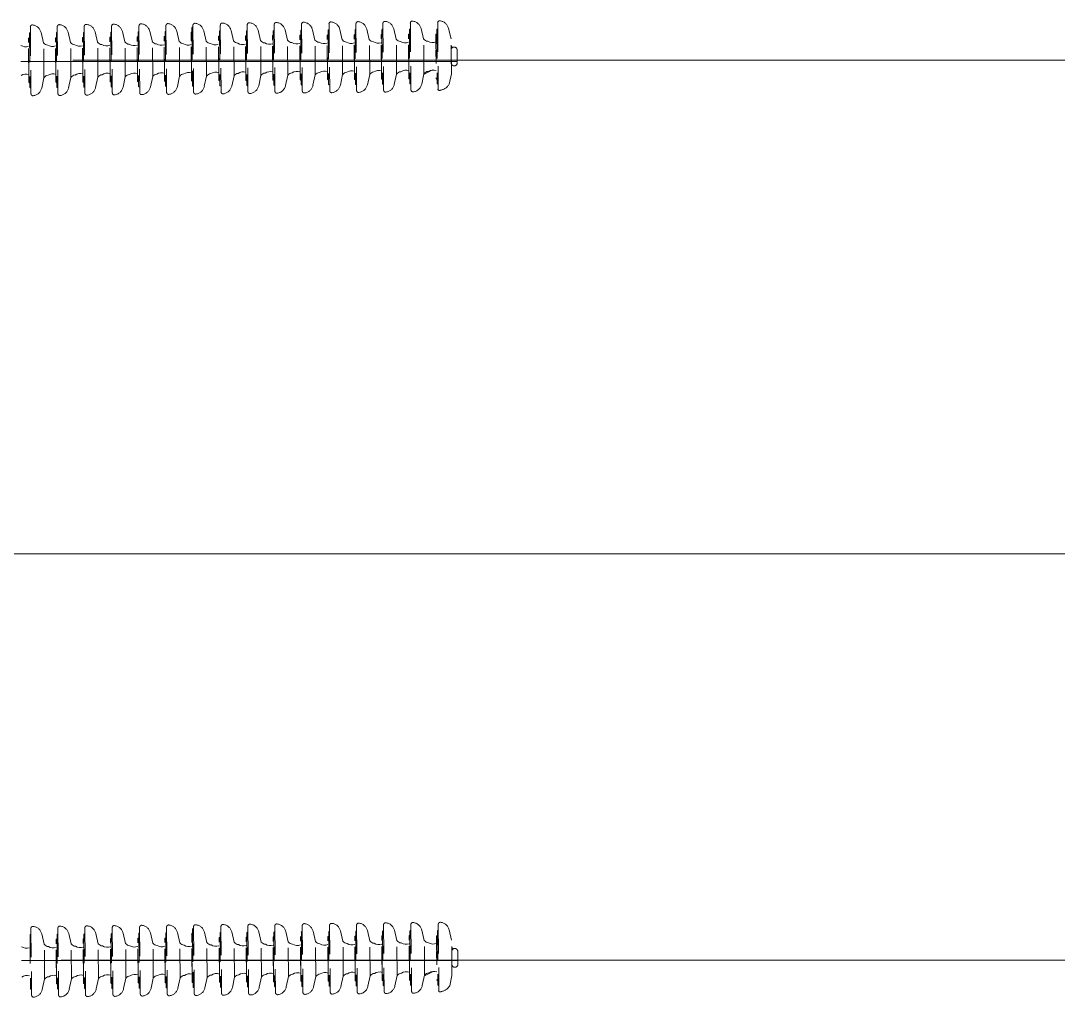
# Model space of a CAD drawing. Header units: inches. Extents: x 3989 to 4711, y 2881 to 3348.
# Drawn here: x 4450.72 to 4468.74, y 3030.36 to 3047.3 of the extents above; entities that cross this region are included whole.
import ezdxf

# ---------------------------------------------------------------- set-up
doc = ezdxf.new("R2010")
doc.units = ezdxf.units.IN
doc.header["$MEASUREMENT"] = 0
doc.linetypes.add('DASHED', pattern=[0.75, 0.5, -0.25])
doc.layers.add('COTAS', color=4, linetype='Continuous')
doc.layers.add('medidas', color=3, linetype='Continuous')

# ---------------------------------------------------------------- blocks, each defined once
blk = doc.blocks.new('*U13')
at = {"color": 0, "linetype": 'DASHED', "lineweight": 0}
for p, q in [((-124.362, -105.849), (-124.373, -107.008)), ((-124.362, -105.855), (-124.373, -107.015)), ((-123.887, -105.853), (-123.898, -107.013)), ((-123.411, -105.858), (-123.423, -107.018)), ((-122.943, -105.863), (-122.955, -107.023)), ((-122.475, -105.868), (-122.487, -107.028)), ((-122, -105.873), (-122.011, -107.032)), ((-121.525, -105.877), (-121.536, -107.037)), ((-121.056, -105.882), (-121.068, -107.042)), ((-120.588, -105.887), (-120.6, -107.047)), ((-120.588, -105.887), (-120.6, -107.047)), ((-120.113, -105.891), (-120.125, -107.051)), ((-120.113, -105.891), (-120.125, -107.051)), ((-119.645, -105.896), (-119.656, -107.056)), ((-119.176, -105.901), (-119.188, -107.061)), ((-118.701, -105.906), (-118.713, -107.066)), ((-118.226, -105.91), (-118.238, -107.07)), ((-124.549, -105.945), (-124.593, -106.124)), ((-124.346, -105.967), (-124.355, -106.904)), ((-124.329, -106.055), (-124.337, -106.816)), ((-124.074, -105.95), (-124.118, -106.128)), ((-123.879, -105.956), (-123.888, -105.956)), ((-123.87, -105.965), (-123.88, -106.902)), ((-123.863, -106.045), (-123.871, -106.045)), ((-123.599, -105.954), (-123.643, -106.133)), ((-123.404, -105.961), (-123.412, -105.961)), ((-123.395, -105.969), (-123.405, -106.907)), ((-123.387, -106.049), (-123.396, -106.049)), ((-123.131, -105.959), (-123.175, -106.138)), ((-122.936, -105.966), (-122.944, -105.966)), ((-122.927, -105.975), (-122.936, -106.912)), ((-122.919, -106.054), (-122.928, -106.054)), ((-122.663, -105.964), (-122.706, -106.143)), ((-122.467, -105.971), (-122.476, -105.971)), ((-122.459, -105.979), (-122.468, -106.916)), ((-122.451, -106.059), (-122.46, -106.059)), ((-122.187, -105.969), (-122.231, -106.148)), ((-121.992, -105.975), (-122.001, -105.975)), ((-121.984, -105.984), (-121.993, -106.921)), ((-121.976, -106.064), (-121.984, -106.064)), ((-121.712, -105.973), (-121.756, -106.152)), ((-121.517, -105.98), (-121.526, -105.98)), ((-121.508, -105.989), (-121.518, -106.926)), ((-121.501, -106.068), (-121.509, -106.068)), ((-121.244, -105.978), (-121.288, -106.157)), ((-121.049, -105.985), (-121.057, -105.985)), ((-121.04, -105.994), (-121.05, -106.931)), ((-121.032, -106.073), (-121.041, -106.073)), ((-120.776, -105.983), (-120.819, -106.162)), ((-120.58, -105.99), (-120.589, -105.99)), ((-120.572, -105.998), (-120.581, -106.936)), ((-120.572, -105.998), (-120.581, -106.936)), ((-120.301, -105.988), (-120.344, -106.166)), ((-120.105, -105.923), (-120.113, -105.923)), ((-120.096, -105.932), (-120.106, -106.869)), ((-120.097, -106.003), (-120.106, -106.94)), ((-119.832, -105.993), (-119.876, -106.172)), ((-119.637, -105.999), (-119.646, -105.999)), ((-119.629, -106.008), (-119.638, -106.945)), ((-119.621, -106.088), (-119.629, -106.088)), ((-119.364, -105.997), (-119.408, -106.176)), ((-119.169, -106.004), (-119.177, -106.004)), ((-119.16, -106.013), (-119.17, -106.95)), ((-118.889, -106.002), (-118.933, -106.181)), ((-118.694, -106.009), (-118.702, -106.009)), ((-118.685, -106.018), (-118.695, -106.955)), ((-118.414, -106.007), (-118.458, -106.186)), ((-118.219, -106.013), (-118.227, -106.013)), ((-118.21, -106.022), (-118.219, -106.959)), ((-117.946, -106.012), (-117.989, -106.191)), ((-117.758, -105.916), (-117.77, -107.075)), ((-117.75, -106.018), (-117.759, -106.018)), ((-117.742, -106.027), (-117.751, -106.964)), ((-117.477, -106.017), (-117.521, -106.195)), ((-117.29, -105.92), (-117.301, -107.08)), ((-117.282, -106.023), (-117.291, -106.023)), ((-117.273, -106.032), (-117.283, -106.969)), ((-124.599, -106.735), (-124.593, -106.124)), ((-124.124, -106.734), (-124.118, -106.128)), ((-123.861, -106.73), (-123.855, -106.125)), ((-123.649, -106.738), (-123.643, -106.133)), ((-123.386, -106.734), (-123.38, -106.129)), ((-123.181, -106.743), (-123.175, -106.138)), ((-122.917, -106.739), (-122.911, -106.134)), ((-122.712, -106.748), (-122.706, -106.143)), ((-122.449, -106.744), (-122.443, -106.139)), ((-122.237, -106.753), (-122.231, -106.148)), ((-121.974, -106.749), (-121.968, -106.144)), ((-121.762, -106.757), (-121.756, -106.152)), ((-121.499, -106.753), (-121.493, -106.148)), ((-121.294, -106.762), (-121.288, -106.157)), ((-121.031, -106.758), (-121.025, -106.153)), ((-120.826, -106.767), (-120.819, -106.162)), ((-120.562, -106.763), (-120.556, -106.158)), ((-120.35, -106.772), (-120.344, -106.166)), ((-120.087, -106.768), (-120.081, -106.162)), ((-119.882, -106.777), (-119.876, -106.172)), ((-119.619, -106.773), (-119.613, -106.168)), ((-119.414, -106.781), (-119.408, -106.176)), ((-119.152, -106.092), (-119.161, -106.092)), ((-119.151, -106.777), (-119.145, -106.172)), ((-118.939, -106.786), (-118.933, -106.181)), ((-118.677, -106.097), (-118.686, -106.097)), ((-118.676, -106.782), (-118.669, -106.177)), ((-118.464, -106.791), (-118.458, -106.186)), ((-118.202, -106.102), (-118.211, -106.102)), ((-118.2, -106.787), (-118.194, -106.182)), ((-117.995, -106.796), (-117.989, -106.191)), ((-117.734, -106.107), (-117.743, -106.107)), ((-117.732, -106.792), (-117.726, -106.187)), ((-117.527, -106.801), (-117.521, -106.195)), ((-117.266, -106.112), (-117.274, -106.111)), ((-117.264, -106.797), (-117.258, -106.191)), ((-124.699, -106.327), (-124.701, -106.55)), ((-124.595, -106.328), (-124.597, -106.551)), ((-124.332, -106.324), (-124.334, -106.547)), ((-123.857, -106.322), (-123.859, -106.545)), ((-123.382, -106.326), (-123.384, -106.55)), ((-122.913, -106.331), (-122.916, -106.555)), ((-122.445, -106.336), (-122.447, -106.56)), ((-121.97, -106.341), (-121.972, -106.565)), ((-121.495, -106.346), (-121.497, -106.569)), ((-121.027, -106.351), (-121.029, -106.574)), ((-120.558, -106.355), (-120.561, -106.579)), ((-120.083, -106.36), (-120.085, -106.583)), ((-119.615, -106.365), (-119.617, -106.589)), ((-119.147, -106.37), (-119.149, -106.593)), ((-118.671, -106.375), (-118.674, -106.598)), ((-118.196, -106.379), (-118.199, -106.603)), ((-117.728, -106.384), (-117.73, -106.608)), ((-117.26, -106.389), (-117.262, -106.612)), ((-124.559, -106.915), (-124.599, -106.735)), ((-124.084, -106.913), (-124.124, -106.734)), ((-123.609, -106.918), (-123.649, -106.738)), ((-123.141, -106.923), (-123.181, -106.743)), ((-122.672, -106.928), (-122.712, -106.748)), ((-122.197, -106.932), (-122.237, -106.753)), ((-121.722, -106.937), (-121.762, -106.757)), ((-121.254, -106.942), (-121.294, -106.762)), ((-120.786, -106.947), (-120.826, -106.767)), ((-120.31, -106.951), (-120.35, -106.772)), ((-119.842, -106.956), (-119.882, -106.777)), ((-119.374, -106.961), (-119.414, -106.781)), ((-118.899, -106.966), (-118.939, -106.786)), ((-118.424, -106.97), (-118.464, -106.791)), ((-117.955, -106.975), (-117.995, -106.796)), ((-117.487, -106.98), (-117.527, -106.801)), ((-124.364, -106.912), (-124.372, -106.912)), ((-124.346, -106.824), (-124.354, -106.824)), ((-123.889, -106.911), (-123.897, -106.911)), ((-123.87, -106.823), (-123.879, -106.822)), ((-123.413, -106.915), (-123.422, -106.915)), ((-123.395, -106.827), (-123.404, -106.827)), ((-122.945, -106.92), (-122.954, -106.92)), ((-122.927, -106.832), (-122.936, -106.832)), ((-122.477, -106.925), (-122.486, -106.925)), ((-122.459, -106.837), (-122.467, -106.837)), ((-122.002, -106.93), (-122.01, -106.93)), ((-121.984, -106.842), (-121.992, -106.842)), ((-121.527, -106.934), (-121.535, -106.934)), ((-121.508, -106.846), (-121.517, -106.846)), ((-121.058, -106.939), (-121.067, -106.939)), ((-121.04, -106.851), (-121.049, -106.851)), ((-120.59, -106.944), (-120.599, -106.944)), ((-120.572, -106.856), (-120.581, -106.856)), ((-120.115, -106.949), (-120.124, -106.948)), ((-120.097, -106.861), (-120.105, -106.86)), ((-119.647, -106.954), (-119.655, -106.954)), ((-119.629, -106.866), (-119.637, -106.866)), ((-119.179, -106.958), (-119.187, -106.958)), ((-119.16, -106.87), (-119.169, -106.87)), ((-118.703, -106.963), (-118.712, -106.963)), ((-118.685, -106.875), (-118.694, -106.875)), ((-118.228, -106.968), (-118.237, -106.968)), ((-118.21, -106.88), (-118.219, -106.88)), ((-117.76, -106.973), (-117.769, -106.973)), ((-117.742, -106.885), (-117.75, -106.885)), ((-117.292, -106.978), (-117.3, -106.977)), ((-117.274, -106.89), (-117.282, -106.889)), ((-124.373, -121.495), (-124.384, -122.655)), ((-124.373, -121.502), (-124.384, -122.661)), ((-123.897, -121.5), (-123.909, -122.66)), ((-123.422, -121.504), (-123.434, -122.664)), ((-122.954, -121.509), (-122.966, -122.669)), ((-122.486, -121.514), (-122.498, -122.674)), ((-122.011, -121.519), (-122.022, -122.679)), ((-121.536, -121.523), (-121.547, -122.683)), ((-121.067, -121.529), (-121.079, -122.688)), ((-120.599, -121.533), (-120.611, -122.693)), ((-120.599, -121.533), (-120.611, -122.693)), ((-120.124, -121.538), (-120.136, -122.698)), ((-120.124, -121.538), (-120.136, -122.698)), ((-120.116, -121.569), (-120.124, -121.569)), ((-120.107, -121.578), (-120.117, -122.515)), ((-119.656, -121.543), (-119.667, -122.703)), ((-119.187, -121.548), (-119.199, -122.707)), ((-118.712, -121.552), (-118.724, -122.712)), ((-118.237, -121.557), (-118.249, -122.717)), ((-117.769, -121.562), (-117.781, -122.722)), ((-117.301, -121.567), (-117.312, -122.727)), ((-124.56, -121.591), (-124.604, -121.77)), ((-124.357, -121.613), (-124.366, -122.55)), ((-124.34, -121.702), (-124.348, -122.462)), ((-124.085, -121.596), (-124.129, -121.775)), ((-123.89, -121.603), (-123.899, -121.603)), ((-123.881, -121.611), (-123.891, -122.548)), ((-123.873, -121.691), (-123.882, -121.691)), ((-123.61, -121.6), (-123.654, -121.779)), ((-123.415, -121.607), (-123.423, -121.607)), ((-123.406, -121.616), (-123.416, -122.553)), ((-123.398, -121.696), (-123.407, -121.695)), ((-123.142, -121.606), (-123.185, -121.784)), ((-122.946, -121.612), (-122.955, -121.612)), ((-122.938, -121.621), (-122.947, -122.558)), ((-122.93, -121.701), (-122.939, -121.701)), ((-122.674, -121.61), (-122.717, -121.789)), ((-122.478, -121.617), (-122.487, -121.617)), ((-122.47, -121.626), (-122.479, -122.563)), ((-122.462, -121.705), (-122.47, -121.705)), ((-122.198, -121.615), (-122.242, -121.794)), ((-122.003, -121.622), (-122.012, -121.622)), ((-121.995, -121.631), (-122.004, -122.568)), ((-121.987, -121.71), (-121.995, -121.71)), ((-121.723, -121.62), (-121.767, -121.798)), ((-121.528, -121.626), (-121.537, -121.626)), ((-121.519, -121.635), (-121.529, -122.572)), ((-121.512, -121.715), (-121.52, -121.715)), ((-121.255, -121.625), (-121.299, -121.804)), ((-121.06, -121.631), (-121.068, -121.631)), ((-121.051, -121.64), (-121.061, -122.577)), ((-121.043, -121.72), (-121.052, -121.72)), ((-120.787, -121.629), (-120.83, -121.808)), ((-120.591, -121.636), (-120.6, -121.636)), ((-120.583, -121.645), (-120.592, -122.582)), ((-120.583, -121.645), (-120.592, -122.582)), ((-120.312, -121.634), (-120.355, -121.813)), ((-120.108, -121.649), (-120.117, -122.586)), ((-119.843, -121.639), (-119.887, -121.818)), ((-119.648, -121.646), (-119.657, -121.646)), ((-119.64, -121.654), (-119.649, -122.591)), ((-119.632, -121.734), (-119.64, -121.734)), ((-119.375, -121.644), (-119.419, -121.823)), ((-119.18, -121.65), (-119.188, -121.65)), ((-119.171, -121.659), (-119.181, -122.596)), ((-119.163, -121.739), (-119.172, -121.739)), ((-118.9, -121.649), (-118.944, -121.827)), ((-118.705, -121.655), (-118.713, -121.655)), ((-118.696, -121.664), (-118.706, -122.601)), ((-118.688, -121.744), (-118.697, -121.744)), ((-118.425, -121.653), (-118.469, -121.832)), ((-118.23, -121.66), (-118.238, -121.66)), ((-118.221, -121.668), (-118.23, -122.605)), ((-118.213, -121.748), (-118.222, -121.748)), ((-117.957, -121.658), (-118, -121.837)), ((-117.761, -121.665), (-117.77, -121.665)), ((-117.753, -121.674), (-117.762, -122.611)), ((-117.745, -121.753), (-117.754, -121.753)), ((-117.488, -121.663), (-117.532, -121.842)), ((-117.293, -121.67), (-117.302, -121.67)), ((-117.284, -121.678), (-117.294, -122.615)), ((-124.61, -122.382), (-124.604, -121.77)), ((-124.135, -122.38), (-124.129, -121.775)), ((-123.872, -122.376), (-123.866, -121.771)), ((-123.66, -122.384), (-123.654, -121.779)), ((-123.397, -122.38), (-123.391, -121.775)), ((-123.192, -122.39), (-123.185, -121.784)), ((-122.928, -122.386), (-122.922, -121.78)), ((-122.723, -122.394), (-122.717, -121.789)), ((-122.46, -122.39), (-122.454, -121.785)), ((-122.248, -122.399), (-122.242, -121.794)), ((-121.985, -122.395), (-121.979, -121.79)), ((-121.773, -122.404), (-121.767, -121.798)), ((-121.51, -122.4), (-121.504, -121.795)), ((-121.305, -122.409), (-121.299, -121.804)), ((-121.042, -122.405), (-121.035, -121.8)), ((-120.837, -122.413), (-120.83, -121.808)), ((-120.573, -122.409), (-120.567, -121.804)), ((-120.361, -122.418), (-120.355, -121.813)), ((-120.098, -122.414), (-120.092, -121.809)), ((-119.893, -122.423), (-119.887, -121.818)), ((-119.63, -122.419), (-119.624, -121.814)), ((-119.425, -122.428), (-119.419, -121.823)), ((-119.162, -122.424), (-119.156, -121.819)), ((-118.95, -122.433), (-118.944, -121.827)), ((-118.687, -122.429), (-118.68, -121.824)), ((-118.475, -122.437), (-118.469, -121.832)), ((-118.211, -122.433), (-118.205, -121.828)), ((-118.006, -122.442), (-118, -121.837)), ((-117.743, -122.438), (-117.737, -121.833)), ((-117.538, -122.447), (-117.532, -121.842)), ((-124.71, -121.973), (-124.712, -122.197)), ((-124.606, -121.974), (-124.608, -122.198)), ((-124.343, -121.97), (-124.345, -122.194)), ((-123.868, -121.968), (-123.87, -122.192)), ((-123.393, -121.973), (-123.395, -122.196)), ((-122.924, -121.978), (-122.927, -122.201)), ((-122.456, -121.983), (-122.458, -122.206)), ((-121.981, -121.987), (-121.983, -122.211)), ((-121.506, -121.992), (-121.508, -122.215)), ((-121.037, -121.997), (-121.04, -122.221)), ((-120.569, -122.002), (-120.571, -122.225)), ((-120.094, -122.006), (-120.096, -122.23)), ((-119.626, -122.011), (-119.628, -122.235)), ((-119.158, -122.016), (-119.16, -122.24)), ((-118.682, -122.021), (-118.685, -122.244)), ((-118.207, -122.025), (-118.21, -122.249)), ((-117.739, -122.03), (-117.741, -122.254)), ((-124.57, -122.562), (-124.61, -122.382)), ((-124.357, -122.471), (-124.365, -122.471)), ((-124.095, -122.56), (-124.135, -122.38)), ((-123.881, -122.469), (-123.89, -122.469)), ((-123.62, -122.564), (-123.66, -122.384)), ((-123.406, -122.473), (-123.415, -122.473)), ((-123.152, -122.569), (-123.192, -122.39)), ((-122.938, -122.479), (-122.947, -122.478)), ((-122.683, -122.574), (-122.723, -122.394)), ((-122.208, -122.579), (-122.248, -122.399)), ((-121.733, -122.583), (-121.773, -122.404)), ((-121.265, -122.588), (-121.305, -122.409)), ((-120.797, -122.593), (-120.837, -122.413)), ((-120.321, -122.598), (-120.361, -122.418)), ((-119.853, -122.603), (-119.893, -122.423)), ((-119.385, -122.607), (-119.425, -122.428)), ((-118.91, -122.612), (-118.95, -122.433)), ((-118.435, -122.617), (-118.475, -122.437)), ((-117.966, -122.622), (-118.006, -122.442)), ((-117.498, -122.627), (-117.538, -122.447)), ((-124.375, -122.559), (-124.383, -122.559)), ((-123.9, -122.557), (-123.908, -122.557)), ((-123.424, -122.561), (-123.433, -122.561)), ((-122.956, -122.567), (-122.965, -122.566)), ((-122.488, -122.571), (-122.497, -122.571)), ((-122.47, -122.483), (-122.478, -122.483)), ((-122.013, -122.576), (-122.021, -122.576)), ((-121.995, -122.488), (-122.003, -122.488)), ((-121.538, -122.581), (-121.546, -122.581)), ((-121.519, -122.493), (-121.528, -122.492)), ((-121.069, -122.586), (-121.078, -122.586)), ((-121.051, -122.498), (-121.06, -122.498)), ((-120.601, -122.59), (-120.61, -122.59)), ((-120.583, -122.502), (-120.592, -122.502)), ((-120.126, -122.595), (-120.135, -122.595)), ((-120.108, -122.507), (-120.116, -122.507)), ((-119.658, -122.6), (-119.666, -122.6)), ((-119.64, -122.512), (-119.648, -122.512)), ((-119.189, -122.605), (-119.198, -122.605)), ((-119.171, -122.517), (-119.18, -122.517)), ((-118.714, -122.61), (-118.723, -122.61)), ((-118.696, -122.522), (-118.705, -122.521)), ((-118.239, -122.614), (-118.248, -122.614)), ((-118.221, -122.526), (-118.23, -122.526)), ((-117.771, -122.619), (-117.78, -122.619)), ((-117.753, -122.531), (-117.761, -122.531)), ((-117.303, -122.624), (-117.311, -122.624)), ((-117.285, -122.536), (-117.293, -122.536))]:
    blk.add_line(p, q, dxfattribs=at)
at = {"color": 0, "lineweight": 0}
for p, q in [((-123.854, -106.053), (-123.855, -106.125)), ((-123.379, -106.058), (-123.38, -106.129)), ((-122.911, -106.063), (-122.911, -106.134)), ((-122.442, -106.068), (-122.443, -106.139)), ((-121.967, -106.073), (-121.968, -106.144)), ((-121.492, -106.077), (-121.493, -106.148)), ((-121.024, -106.082), (-121.025, -106.153)), ((-120.556, -106.087), (-120.556, -106.158)), ((-120.08, -106.02), (-120.08, -106.091)), ((-120.08, -106.091), (-120.081, -106.162)), ((-119.612, -106.096), (-119.613, -106.168)), ((-119.144, -106.101), (-119.145, -106.172)), ((-118.669, -106.106), (-118.669, -106.177)), ((-118.194, -106.11), (-118.194, -106.182)), ((-117.725, -106.116), (-117.726, -106.187)), ((-117.257, -106.12), (-117.258, -106.191)), ((-124.27, -106.667), (-124.121, -106.746)), ((-123.861, -106.73), (-123.862, -106.814)), ((-123.386, -106.734), (-123.387, -106.818)), ((-122.917, -106.739), (-122.918, -106.824)), ((-122.449, -106.744), (-122.45, -106.828)), ((-121.974, -106.749), (-121.975, -106.833)), ((-121.499, -106.753), (-121.5, -106.838)), ((-121.031, -106.758), (-121.032, -106.843)), ((-120.562, -106.763), (-120.563, -106.847)), ((-120.087, -106.768), (-120.088, -106.852)), ((-119.619, -106.773), (-119.62, -106.857)), ((-119.151, -106.777), (-119.152, -106.862)), ((-118.676, -106.782), (-118.676, -106.867)), ((-118.2, -106.787), (-118.201, -106.871)), ((-117.732, -106.792), (-117.733, -106.876)), ((-117.264, -106.797), (-117.265, -106.881)), ((-123.865, -121.7), (-123.866, -121.771)), ((-123.39, -121.704), (-123.391, -121.775)), ((-122.922, -121.709), (-122.922, -121.78)), ((-122.453, -121.714), (-122.454, -121.785)), ((-121.978, -121.719), (-121.979, -121.79)), ((-121.503, -121.723), (-121.504, -121.795)), ((-121.035, -121.728), (-121.035, -121.8)), ((-120.567, -121.733), (-120.567, -121.804)), ((-120.091, -121.738), (-120.092, -121.809)), ((-120.091, -121.667), (-120.091, -121.738)), ((-119.623, -121.743), (-119.624, -121.814)), ((-119.155, -121.748), (-119.156, -121.819)), ((-118.68, -121.752), (-118.68, -121.824)), ((-118.205, -121.757), (-118.205, -121.828)), ((-117.736, -121.762), (-117.737, -121.833)), ((-124.281, -122.313), (-124.132, -122.392)), ((-123.872, -122.376), (-123.873, -122.46)), ((-123.397, -122.38), (-123.398, -122.465)), ((-122.928, -122.386), (-122.929, -122.47)), ((-122.46, -122.39), (-122.461, -122.475)), ((-121.985, -122.395), (-121.986, -122.48)), ((-121.51, -122.4), (-121.511, -122.484)), ((-121.042, -122.405), (-121.042, -122.489)), ((-120.573, -122.409), (-120.574, -122.494)), ((-120.098, -122.414), (-120.099, -122.498)), ((-119.63, -122.419), (-119.631, -122.503)), ((-119.162, -122.424), (-119.163, -122.508)), ((-118.687, -122.429), (-118.687, -122.513)), ((-118.211, -122.433), (-118.212, -122.517)), ((-117.743, -122.438), (-117.744, -122.523))]:
    blk.add_line(p, q, dxfattribs=at)
at = {"lineweight": 0}
for p, q in [((-118.029, -106.495), (-168.851, -106.495)), ((-117.827, -122.118), (-168.843, -122.118))]:
    blk.add_line(p, q, dxfattribs=at)
at = {"color": 0, "lineweight": 0}
for points in [[(-124.615, -106.279), (-124.594, -106.24)], [(-124.626, -121.926), (-124.605, -121.886)]]:
    blk.add_lwpolyline(points, dxfattribs=at)
at = {"color": 0, "linetype": 'DASHED', "lineweight": 0}
for centre, radius, start, end in [((-124.381, -105.986), 0.173, 96.1367, 166.2887), ((-124.396, -105.848), 0.0346, 359.4188, 96.1367), ((-123.906, -105.991), 0.173, 96.1367, 166.2887), ((-123.921, -105.853), 0.0346, 359.4188, 96.1367), ((-123.431, -105.995), 0.173, 96.1367, 166.2887), ((-123.446, -105.858), 0.0346, 359.4188, 96.1367), ((-122.963, -106), 0.173, 96.1367, 166.2887), ((-122.978, -105.863), 0.0346, 359.4188, 96.1367), ((-122.495, -106.005), 0.173, 96.1367, 166.2887), ((-122.509, -105.867), 0.0346, 359.4188, 96.1367), ((-122.02, -106.01), 0.173, 96.1367, 166.2887), ((-122.034, -105.872), 0.0346, 359.4188, 96.1367), ((-121.544, -106.014), 0.173, 96.1367, 166.2887), ((-121.559, -105.877), 0.0346, 359.4188, 96.1367), ((-121.076, -106.019), 0.173, 96.1367, 166.2887), ((-121.091, -105.882), 0.0346, 359.4188, 96.1367), ((-120.608, -106.024), 0.173, 96.1367, 166.2887), ((-120.623, -105.887), 0.0346, 359.4188, 96.1367), ((-120.133, -106.029), 0.173, 96.1367, 166.2887), ((-120.148, -105.891), 0.0346, 359.4188, 96.1367), ((-119.664, -106.034), 0.173, 96.1367, 166.2887), ((-119.679, -105.896), 0.0346, 359.4188, 96.1367), ((-119.196, -106.038), 0.173, 96.1367, 166.2887), ((-119.211, -105.901), 0.0346, 359.4188, 96.1367), ((-118.721, -106.043), 0.173, 96.1367, 166.2887), ((-118.736, -105.906), 0.0346, 359.4188, 96.1367), ((-118.246, -106.048), 0.173, 96.1367, 166.2887), ((-118.261, -105.91), 0.0346, 359.4188, 96.1367), ((-117.778, -106.053), 0.173, 96.1367, 166.2887), ((-117.792, -105.915), 0.0346, 359.4188, 96.1367), ((-117.309, -106.058), 0.173, 96.1367, 166.2887), ((-117.324, -105.92), 0.0346, 359.4188, 96.1367), ((-124.354, -105.965), 0.00864, 359.4188, 89.4188), ((-124.338, -106.055), 0.00864, 359.4188, 89.4188), ((-123.879, -105.965), 0.00864, 359.4188, 89.4188), ((-123.863, -106.053), 0.00864, 359.4188, 89.4188), ((-123.404, -105.969), 0.00864, 359.4188, 89.4188), ((-123.387, -106.058), 0.00864, 359.4188, 89.4188), ((-122.936, -105.975), 0.00864, 359.4188, 89.4188), ((-122.919, -106.063), 0.00864, 359.4188, 89.4188), ((-122.467, -105.979), 0.00864, 359.4188, 89.4188), ((-122.451, -106.068), 0.00864, 359.4188, 89.4188), ((-121.992, -105.984), 0.00864, 359.4188, 89.4188), ((-121.976, -106.072), 0.00864, 359.4188, 89.4188), ((-121.517, -105.989), 0.00864, 359.4188, 89.4188), ((-121.501, -106.077), 0.00864, 359.4188, 89.4188), ((-121.049, -105.994), 0.00864, 359.4188, 89.4188), ((-121.032, -106.082), 0.00864, 359.4188, 89.4188), ((-120.581, -105.998), 0.00864, 359.4188, 89.4188), ((-120.564, -106.087), 0.00864, 359.4188, 89.4188), ((-120.105, -105.932), 0.00864, 359.4188, 89.4188), ((-120.088, -106.02), 0.00864, 359.4188, 89.4188), ((-119.637, -106.008), 0.00864, 359.4188, 89.4188), ((-119.621, -106.096), 0.00864, 359.4188, 89.4188), ((-119.169, -106.013), 0.00864, 359.4188, 89.4188), ((-118.694, -106.018), 0.00864, 359.4188, 89.4188), ((-118.219, -106.022), 0.00864, 359.4188, 89.4188), ((-117.75, -106.027), 0.00864, 359.4188, 89.4188), ((-117.282, -106.032), 0.00864, 359.4188, 89.4188), ((-124.647, -106.321), 0.0522, 352.1235, 186.7141), ((-119.153, -106.101), 0.00864, 359.4188, 89.4188), ((-118.677, -106.106), 0.00864, 359.4188, 89.4188), ((-118.202, -106.11), 0.00864, 359.4188, 89.4188), ((-117.734, -106.115), 0.00864, 359.4188, 89.4188), ((-117.266, -106.12), 0.00864, 359.4188, 89.4188), ((-124.649, -106.544), 0.0522, 172.1235, 6.7141), ((-124.378, -106.81), 0.21, 210.153, 260.354), ((-124.364, -106.904), 0.00864, 269.4188, 359.4188), ((-124.346, -106.816), 0.00864, 269.4188, 359.4188), ((-123.915, -106.876), 0.173, 192.5488, 262.7008), ((-123.889, -106.902), 0.00864, 269.4188, 359.4188), ((-123.87, -106.814), 0.00864, 269.4188, 359.4188), ((-123.44, -106.88), 0.173, 192.5488, 262.7008), ((-123.413, -106.906), 0.00864, 269.4188, 359.4188), ((-123.395, -106.818), 0.00864, 269.4188, 359.4188), ((-122.972, -106.885), 0.173, 192.5488, 262.7008), ((-122.945, -106.912), 0.00864, 269.4188, 359.4188), ((-122.927, -106.824), 0.00864, 269.4188, 359.4188), ((-122.504, -106.89), 0.173, 192.5488, 262.7008), ((-122.477, -106.916), 0.00864, 269.4188, 359.4188), ((-122.459, -106.828), 0.00864, 269.4188, 359.4188), ((-122.029, -106.895), 0.173, 192.5488, 262.7008), ((-122.002, -106.921), 0.00864, 269.4188, 359.4188), ((-121.984, -106.833), 0.00864, 269.4188, 359.4188), ((-121.553, -106.899), 0.173, 192.5488, 262.7008), ((-121.527, -106.926), 0.00864, 269.4188, 359.4188), ((-121.508, -106.838), 0.00864, 269.4188, 359.4188), ((-121.085, -106.904), 0.173, 192.5488, 262.7008), ((-121.058, -106.931), 0.00864, 269.4188, 359.4188), ((-121.04, -106.843), 0.00864, 269.4188, 359.4188), ((-120.617, -106.909), 0.173, 192.5488, 262.7008), ((-120.59, -106.935), 0.00864, 269.4188, 359.4188), ((-120.572, -106.847), 0.00864, 269.4188, 359.4188), ((-120.142, -106.914), 0.173, 192.5488, 262.7008), ((-120.115, -106.94), 0.00864, 269.4188, 359.4188), ((-120.097, -106.852), 0.00864, 269.4188, 359.4188), ((-119.673, -106.919), 0.173, 192.5488, 262.7008), ((-119.647, -106.945), 0.00864, 269.4188, 359.4188), ((-119.628, -106.857), 0.00864, 269.4188, 359.4188), ((-119.205, -106.924), 0.173, 192.5488, 262.7008), ((-119.178, -106.95), 0.00864, 269.4188, 359.4188), ((-119.16, -106.862), 0.00864, 269.4188, 359.4188), ((-118.73, -106.928), 0.173, 192.5488, 262.7008), ((-118.703, -106.955), 0.00864, 269.4188, 359.4188), ((-118.685, -106.867), 0.00864, 269.4188, 359.4188), ((-118.255, -106.933), 0.173, 192.5488, 262.7008), ((-118.228, -106.959), 0.00864, 269.4188, 359.4188), ((-118.21, -106.871), 0.00864, 269.4188, 359.4188), ((-117.787, -106.938), 0.173, 192.5488, 262.7008), ((-117.76, -106.964), 0.00864, 269.4188, 359.4188), ((-117.742, -106.876), 0.00864, 269.4188, 359.4188), ((-117.318, -106.943), 0.173, 192.5488, 262.7008), ((-117.292, -106.969), 0.00864, 269.4188, 359.4188), ((-117.273, -106.881), 0.00864, 269.4188, 359.4188), ((-124.394, -106.987), 0.0346, 237.726, 334.4439), ((-123.933, -107.013), 0.0346, 262.7008, 359.4188), ((-123.458, -107.017), 0.0346, 262.7008, 359.4188), ((-122.989, -107.023), 0.0346, 262.7008, 359.4188), ((-122.521, -107.027), 0.0346, 262.7008, 359.4188), ((-122.046, -107.032), 0.0346, 262.7008, 359.4188), ((-121.571, -107.037), 0.0346, 262.7008, 359.4188), ((-121.103, -107.042), 0.0346, 262.7008, 359.4188), ((-120.634, -107.046), 0.0346, 262.7008, 359.4188), ((-120.159, -107.051), 0.0346, 262.7008, 359.4188), ((-119.691, -107.056), 0.0346, 262.7008, 359.4188), ((-119.223, -107.061), 0.0346, 262.7008, 359.4188), ((-118.748, -107.066), 0.0346, 262.7008, 359.4188), ((-118.272, -107.07), 0.0346, 262.7008, 359.4188), ((-117.804, -107.075), 0.0346, 262.7008, 359.4188), ((-117.336, -107.08), 0.0346, 262.7008, 359.4188), ((-124.392, -121.632), 0.173, 96.1367, 166.2887), ((-124.407, -121.495), 0.0346, 359.4188, 96.1367), ((-123.917, -121.637), 0.173, 96.1367, 166.2887), ((-123.932, -121.499), 0.0346, 359.4188, 96.1367), ((-123.442, -121.641), 0.173, 96.1367, 166.2887), ((-123.457, -121.504), 0.0346, 359.4188, 96.1367), ((-122.974, -121.647), 0.173, 96.1367, 166.2887), ((-122.989, -121.509), 0.0346, 359.4188, 96.1367), ((-122.506, -121.651), 0.173, 96.1367, 166.2887), ((-122.52, -121.514), 0.0346, 359.4188, 96.1367), ((-122.03, -121.656), 0.173, 96.1367, 166.2887), ((-122.045, -121.519), 0.0346, 359.4188, 96.1367), ((-121.555, -121.661), 0.173, 96.1367, 166.2887), ((-121.57, -121.523), 0.0346, 359.4188, 96.1367), ((-121.087, -121.666), 0.173, 96.1367, 166.2887), ((-121.102, -121.528), 0.0346, 359.4188, 96.1367), ((-120.619, -121.67), 0.173, 96.1367, 166.2887), ((-120.634, -121.533), 0.0346, 359.4188, 96.1367), ((-120.144, -121.675), 0.173, 96.1367, 166.2887), ((-120.158, -121.537), 0.0346, 359.4188, 96.1367), ((-120.116, -121.578), 0.00864, 359.4188, 89.4188), ((-119.675, -121.68), 0.173, 96.1367, 166.2887), ((-119.69, -121.542), 0.0346, 359.4188, 96.1367), ((-119.207, -121.685), 0.173, 96.1367, 166.2887), ((-119.222, -121.547), 0.0346, 359.4188, 96.1367), ((-118.732, -121.69), 0.173, 96.1367, 166.2887), ((-118.747, -121.552), 0.0346, 359.4188, 96.1367), ((-118.257, -121.694), 0.173, 96.1367, 166.2887), ((-118.272, -121.557), 0.0346, 359.4188, 96.1367), ((-117.789, -121.699), 0.173, 96.1367, 166.2887), ((-117.803, -121.562), 0.0346, 359.4188, 96.1367), ((-117.32, -121.704), 0.173, 96.1367, 166.2887), ((-117.335, -121.566), 0.0346, 359.4188, 96.1367), ((-124.365, -121.612), 0.00864, 359.4188, 89.4188), ((-124.349, -121.701), 0.00864, 359.4188, 89.4188), ((-123.89, -121.611), 0.00864, 359.4188, 89.4188), ((-123.874, -121.7), 0.00864, 359.4188, 89.4188), ((-123.415, -121.616), 0.00864, 359.4188, 89.4188), ((-123.398, -121.704), 0.00864, 359.4188, 89.4188), ((-122.947, -121.621), 0.00864, 359.4188, 89.4188), ((-122.93, -121.709), 0.00864, 359.4188, 89.4188), ((-122.478, -121.626), 0.00864, 359.4188, 89.4188), ((-122.462, -121.714), 0.00864, 359.4188, 89.4188), ((-122.003, -121.63), 0.00864, 359.4188, 89.4188), ((-121.987, -121.719), 0.00864, 359.4188, 89.4188), ((-121.528, -121.635), 0.00864, 359.4188, 89.4188), ((-121.512, -121.723), 0.00864, 359.4188, 89.4188), ((-121.06, -121.64), 0.00864, 359.4188, 89.4188), ((-121.043, -121.728), 0.00864, 359.4188, 89.4188), ((-120.592, -121.645), 0.00864, 359.4188, 89.4188), ((-120.575, -121.733), 0.00864, 359.4188, 89.4188), ((-120.099, -121.666), 0.00864, 359.4188, 89.4188), ((-119.648, -121.654), 0.00864, 359.4188, 89.4188), ((-119.632, -121.743), 0.00864, 359.4188, 89.4188), ((-119.18, -121.659), 0.00864, 359.4188, 89.4188), ((-119.163, -121.747), 0.00864, 359.4188, 89.4188), ((-118.705, -121.664), 0.00864, 359.4188, 89.4188), ((-118.688, -121.752), 0.00864, 359.4188, 89.4188), ((-118.23, -121.668), 0.00864, 359.4188, 89.4188), ((-118.213, -121.757), 0.00864, 359.4188, 89.4188), ((-117.761, -121.673), 0.00864, 359.4188, 89.4188), ((-117.745, -121.762), 0.00864, 359.4188, 89.4188), ((-117.293, -121.678), 0.00864, 359.4188, 89.4188), ((-124.658, -121.967), 0.0522, 352.1235, 186.7141), ((-124.66, -122.19), 0.0522, 172.1235, 6.7141), ((-124.357, -122.462), 0.00864, 269.4188, 359.4188), ((-123.881, -122.46), 0.00864, 269.4188, 359.4188), ((-123.406, -122.465), 0.00864, 269.4188, 359.4188), ((-122.938, -122.47), 0.00864, 269.4188, 359.4188), ((-122.47, -122.475), 0.00864, 269.4188, 359.4188), ((-121.995, -122.479), 0.00864, 269.4188, 359.4188), ((-124.389, -122.456), 0.21, 210.153, 260.354), ((-124.405, -122.634), 0.0346, 237.726, 334.4439), ((-124.375, -122.55), 0.00864, 269.4188, 359.4188), ((-123.926, -122.522), 0.173, 192.5488, 262.7008), ((-123.944, -122.659), 0.0346, 262.7008, 359.4188), ((-123.899, -122.548), 0.00864, 269.4188, 359.4188), ((-123.451, -122.527), 0.173, 192.5488, 262.7008), ((-123.424, -122.553), 0.00864, 269.4188, 359.4188), ((-122.983, -122.532), 0.173, 192.5488, 262.7008), ((-122.956, -122.558), 0.00864, 269.4188, 359.4188), ((-122.515, -122.536), 0.173, 192.5488, 262.7008), ((-122.488, -122.563), 0.00864, 269.4188, 359.4188), ((-122.039, -122.541), 0.173, 192.5488, 262.7008), ((-122.013, -122.567), 0.00864, 269.4188, 359.4188), ((-121.564, -122.546), 0.173, 192.5488, 262.7008), ((-121.538, -122.572), 0.00864, 269.4188, 359.4188), ((-121.519, -122.484), 0.00864, 269.4188, 359.4188), ((-121.096, -122.551), 0.173, 192.5488, 262.7008), ((-121.069, -122.577), 0.00864, 269.4188, 359.4188), ((-121.051, -122.489), 0.00864, 269.4188, 359.4188), ((-120.628, -122.556), 0.173, 192.5488, 262.7008), ((-120.601, -122.582), 0.00864, 269.4188, 359.4188), ((-120.583, -122.494), 0.00864, 269.4188, 359.4188), ((-120.153, -122.56), 0.173, 192.5488, 262.7008), ((-120.126, -122.586), 0.00864, 269.4188, 359.4188), ((-120.108, -122.498), 0.00864, 269.4188, 359.4188), ((-119.684, -122.565), 0.173, 192.5488, 262.7008), ((-119.658, -122.591), 0.00864, 269.4188, 359.4188), ((-119.639, -122.503), 0.00864, 269.4188, 359.4188), ((-119.216, -122.57), 0.173, 192.5488, 262.7008), ((-119.189, -122.596), 0.00864, 269.4188, 359.4188), ((-119.171, -122.508), 0.00864, 269.4188, 359.4188), ((-118.741, -122.575), 0.173, 192.5488, 262.7008), ((-118.714, -122.601), 0.00864, 269.4188, 359.4188), ((-118.696, -122.513), 0.00864, 269.4188, 359.4188), ((-118.266, -122.579), 0.173, 192.5488, 262.7008), ((-118.239, -122.605), 0.00864, 269.4188, 359.4188), ((-118.221, -122.517), 0.00864, 269.4188, 359.4188), ((-117.798, -122.584), 0.173, 192.5488, 262.7008), ((-117.771, -122.611), 0.00864, 269.4188, 359.4188), ((-117.753, -122.522), 0.00864, 269.4188, 359.4188), ((-117.329, -122.589), 0.173, 192.5488, 262.7008), ((-117.303, -122.615), 0.00864, 269.4188, 359.4188), ((-123.469, -122.664), 0.0346, 262.7008, 359.4188), ((-123, -122.669), 0.0346, 262.7008, 359.4188), ((-122.532, -122.674), 0.0346, 262.7008, 359.4188), ((-122.057, -122.678), 0.0346, 262.7008, 359.4188), ((-121.582, -122.683), 0.0346, 262.7008, 359.4188), ((-121.114, -122.688), 0.0346, 262.7008, 359.4188), ((-120.645, -122.693), 0.0346, 262.7008, 359.4188), ((-120.17, -122.697), 0.0346, 262.7008, 359.4188), ((-119.702, -122.702), 0.0346, 262.7008, 359.4188), ((-119.234, -122.707), 0.0346, 262.7008, 359.4188), ((-118.759, -122.712), 0.0346, 262.7008, 359.4188), ((-118.283, -122.716), 0.0346, 262.7008, 359.4188), ((-117.815, -122.722), 0.0346, 262.7008, 359.4188), ((-117.347, -122.726), 0.0346, 262.7008, 359.4188)]:
    blk.add_arc(centre, radius, start, end, dxfattribs=at)
at = {"color": 0, "lineweight": 0}
for centre, radius, start, end in [((-124.274, -106.038), 0.154, 248.4501, 302.5401), ((-124.195, -106.073), 0.0951, 272.6444, 324.4611), ((-123.799, -106.043), 0.154, 248.4501, 302.5401), ((-123.72, -106.078), 0.0951, 272.6444, 324.4611), ((-123.33, -106.048), 0.154, 251.1672, 302.5401), ((-123.252, -106.083), 0.0951, 272.6444, 324.4611), ((-122.862, -106.053), 0.154, 251.1672, 302.5401), ((-122.784, -106.088), 0.0951, 272.6444, 324.4611), ((-122.387, -106.057), 0.154, 248.4501, 302.5401), ((-122.309, -106.092), 0.0951, 272.6444, 324.4611), ((-121.912, -106.062), 0.154, 248.4501, 302.5401), ((-121.833, -106.097), 0.0951, 272.6444, 324.4611), ((-121.444, -106.067), 0.154, 251.1672, 302.5401), ((-121.365, -106.102), 0.0951, 272.6444, 324.4611), ((-120.975, -106.072), 0.154, 251.1672, 302.5401), ((-120.897, -106.107), 0.0951, 272.6444, 324.4611), ((-120.5, -106.076), 0.154, 251.1672, 302.5401), ((-120.422, -106.111), 0.0951, 272.6444, 324.4611), ((-120.032, -106.081), 0.154, 251.1672, 302.5401), ((-119.953, -106.116), 0.0951, 272.6444, 324.4611), ((-119.564, -106.086), 0.154, 251.1672, 302.5401), ((-119.485, -106.121), 0.0951, 272.6444, 324.4611), ((-119.089, -106.091), 0.154, 248.4501, 302.5401), ((-119.01, -106.126), 0.0951, 272.6444, 324.4611), ((-118.613, -106.096), 0.154, 248.4501, 302.5401), ((-118.535, -106.131), 0.0951, 272.6444, 324.4611), ((-118.145, -106.1), 0.154, 251.1672, 302.5401), ((-118.067, -106.135), 0.0951, 272.6444, 324.4611), ((-117.677, -106.105), 0.154, 251.1672, 302.5401), ((-117.598, -106.14), 0.0951, 272.6444, 324.4611), ((-117.209, -106.11), 0.154, 251.1672, 302.5401), ((-124.282, -106.821), 0.154, 56.2975, 110.3874), ((-124.203, -106.787), 0.0951, 34.3765, 86.1931), ((-123.807, -106.825), 0.154, 56.2975, 110.3874), ((-123.727, -106.792), 0.0951, 34.3765, 86.1931), ((-123.338, -106.83), 0.154, 56.2975, 107.6703), ((-123.259, -106.797), 0.0951, 34.3765, 86.1931), ((-122.87, -106.835), 0.154, 56.2975, 107.6703), ((-122.791, -106.802), 0.0951, 34.3765, 86.1931), ((-122.395, -106.84), 0.154, 56.2975, 110.3874), ((-122.316, -106.806), 0.0951, 34.3765, 86.1931), ((-121.92, -106.845), 0.154, 56.2975, 110.3874), ((-121.841, -106.811), 0.0951, 34.3765, 86.1931), ((-121.452, -106.849), 0.154, 56.2975, 107.6703), ((-121.372, -106.816), 0.0951, 34.3765, 86.1931), ((-120.983, -106.854), 0.154, 56.2975, 107.6703), ((-120.904, -106.821), 0.0951, 34.3765, 86.1931), ((-120.508, -106.859), 0.154, 56.2975, 110.3874), ((-120.429, -106.826), 0.0951, 34.3765, 86.1931), ((-120.04, -106.864), 0.154, 56.2975, 107.6703), ((-119.961, -106.83), 0.0951, 34.3765, 86.1931), ((-119.572, -106.868), 0.154, 56.2975, 107.6703), ((-119.492, -106.835), 0.0951, 34.3765, 86.1931), ((-119.097, -106.873), 0.154, 56.2975, 110.3874), ((-119.017, -106.84), 0.0951, 34.3765, 86.1931), ((-118.621, -106.878), 0.154, 56.2975, 110.3874), ((-118.542, -106.845), 0.0951, 34.3765, 86.1931), ((-118.153, -106.883), 0.154, 56.2975, 107.6703), ((-118.074, -106.849), 0.0951, 34.3765, 86.1931), ((-117.685, -106.888), 0.154, 56.2975, 107.6703), ((-117.606, -106.854), 0.0951, 34.3765, 86.1931), ((-117.217, -106.892), 0.154, 56.2975, 107.6703), ((-124.285, -121.685), 0.154, 248.4501, 302.5401), ((-124.206, -121.72), 0.0951, 272.6444, 324.4611), ((-123.81, -121.689), 0.154, 248.4501, 302.5401), ((-123.731, -121.724), 0.0951, 272.6444, 324.4611), ((-123.341, -121.694), 0.154, 251.1672, 302.5401), ((-123.263, -121.729), 0.0951, 272.6444, 324.4611), ((-122.873, -121.699), 0.154, 251.1672, 302.5401), ((-122.795, -121.734), 0.0951, 272.6444, 324.4611), ((-122.398, -121.704), 0.154, 248.4501, 302.5401), ((-122.32, -121.739), 0.0951, 272.6444, 324.4611), ((-121.923, -121.709), 0.154, 248.4501, 302.5401), ((-121.844, -121.744), 0.0951, 272.6444, 324.4611), ((-121.455, -121.713), 0.154, 251.1672, 302.5401), ((-121.376, -121.748), 0.0951, 272.6444, 324.4611), ((-120.986, -121.718), 0.154, 251.1672, 302.5401), ((-120.908, -121.753), 0.0951, 272.6444, 324.4611), ((-120.511, -121.723), 0.154, 251.1672, 302.5401), ((-120.433, -121.758), 0.0951, 272.6444, 324.4611), ((-120.043, -121.728), 0.154, 251.1672, 302.5401), ((-119.964, -121.763), 0.0951, 272.6444, 324.4611), ((-119.575, -121.732), 0.154, 251.1672, 302.5401), ((-119.496, -121.767), 0.0951, 272.6444, 324.4611), ((-119.1, -121.737), 0.154, 248.4501, 302.5401), ((-119.021, -121.772), 0.0951, 272.6444, 324.4611), ((-118.624, -121.742), 0.154, 248.4501, 302.5401), ((-118.546, -121.777), 0.0951, 272.6444, 324.4611), ((-118.156, -121.747), 0.154, 251.1672, 302.5401), ((-118.078, -121.782), 0.0951, 272.6444, 324.4611), ((-117.688, -121.752), 0.154, 251.1672, 302.5401), ((-117.609, -121.787), 0.0951, 272.6444, 324.4611), ((-117.22, -121.756), 0.154, 251.1672, 302.5401), ((-124.293, -122.467), 0.154, 56.2975, 110.3874), ((-124.214, -122.434), 0.0951, 34.3765, 86.1931), ((-123.818, -122.472), 0.154, 56.2975, 110.3874), ((-123.738, -122.439), 0.0951, 34.3765, 86.1931), ((-123.349, -122.477), 0.154, 56.2975, 107.6703), ((-123.27, -122.443), 0.0951, 34.3765, 86.1931), ((-122.881, -122.481), 0.154, 56.2975, 107.6703), ((-122.802, -122.448), 0.0951, 34.3765, 86.1931), ((-122.406, -122.486), 0.154, 56.2975, 110.3874), ((-122.327, -122.453), 0.0951, 34.3765, 86.1931), ((-121.931, -122.491), 0.154, 56.2975, 110.3874), ((-121.852, -122.458), 0.0951, 34.3765, 86.1931), ((-121.463, -122.496), 0.154, 56.2975, 107.6703), ((-121.383, -122.462), 0.0951, 34.3765, 86.1931), ((-120.994, -122.5), 0.154, 56.2975, 107.6703), ((-120.915, -122.467), 0.0951, 34.3765, 86.1931), ((-120.519, -122.505), 0.154, 56.2975, 110.3874), ((-120.44, -122.472), 0.0951, 34.3765, 86.1931), ((-120.051, -122.51), 0.154, 56.2975, 107.6703), ((-119.972, -122.477), 0.0951, 34.3765, 86.1931), ((-119.583, -122.515), 0.154, 56.2975, 107.6703), ((-119.503, -122.481), 0.0951, 34.3765, 86.1931), ((-119.108, -122.52), 0.154, 56.2975, 110.3874), ((-119.028, -122.486), 0.0951, 34.3765, 86.1931), ((-118.632, -122.524), 0.154, 56.2975, 110.3874), ((-118.553, -122.491), 0.0951, 34.3765, 86.1931), ((-118.164, -122.529), 0.154, 56.2975, 107.6703), ((-118.085, -122.496), 0.0951, 34.3765, 86.1931), ((-117.696, -122.534), 0.154, 56.2975, 107.6703), ((-117.617, -122.501), 0.0951, 34.3765, 86.1931), ((-117.228, -122.539), 0.154, 56.2975, 107.6703)]:
    blk.add_arc(centre, radius, start, end, dxfattribs=at)
at = {"layer": 'COTAS', "color": 0, "lineweight": 0}
for p, q in [((-124.7, -106.522), (-117.126, -106.522)), ((-124.711, -122.126), (-117.137, -122.126))]:
    blk.add_line(p, q, dxfattribs=at)
at = {"layer": 'medidas', "color": 0, "lineweight": 0}
for p, q in [((-124.354, -105.957), (-124.363, -105.957)), ((-124.338, -106.046), (-124.346, -106.046)), ((-124.365, -121.603), (-124.374, -121.603)), ((-124.349, -121.693), (-124.357, -121.693))]:
    blk.add_line(p, q, dxfattribs=at)
blk = doc.blocks.new('*U14')
at = {"color": 0, "linetype": 'ByBlock', "lineweight": -2, "transparency": 16777216}
blk.add_blockref('*U13', (0, 0), dxfattribs=at)

msp = doc.modelspace()

# ---------------------------------------------------------------- linework, layer by layer
at = {"color": 3, "lineweight": 0}
msp.add_line((4424.63248, 3038.0498), (4652.02666, 3038.0498), dxfattribs=at)

# ---------------------------------------------------------------- block references
at = {"lineweight": 0, "xscale": -1}
msp.add_blockref('*U14', (4333.6009, 3153.11752), dxfattribs=at)

doc.saveas('drawing.dxf')
